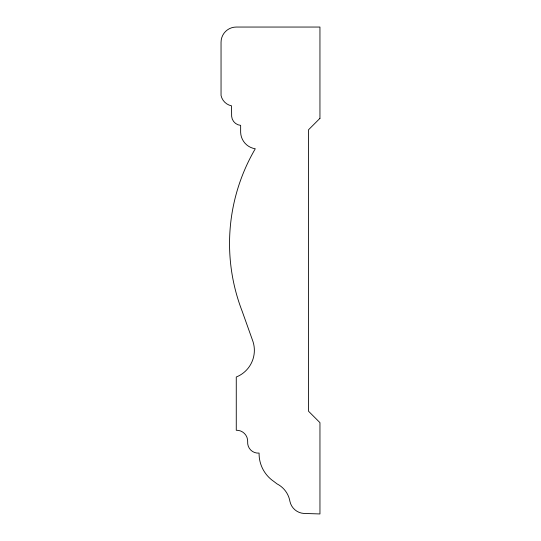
<?xml version="1.0" encoding="UTF-8"?>
<svg xmlns="http://www.w3.org/2000/svg" width="541" height="541" viewBox="0 0 541 541"><rect width="100%" height="100%" fill="white"/><g stroke="black" fill="none" stroke-linecap="round" stroke-linejoin="round"><path stroke-width="0.81" d="M319.947 118.344L308.539 129.759L308.539 411.241L319.954 422.656L319.954 513.95L303.778 513.436A15.243 15.243 0 0 1 289.962 501.527A24.311 24.311 0 0 0 277.006 483.87L273.814 481.429A33.535 33.535 0 0 1 259.085 453.088A10.543 10.543 0 0 1 247.677 441.679A11.03 11.03 0 0 0 236.268 430.264L236.268 377.009A28.687 28.687 0 0 0 252.424 339.978L242.185 311.271A187.504 187.504 0 0 1 255.284 148.775A17.177 17.177 0 0 1 240.644 132.376L240.644 125.37A9.846 9.846 0 0 1 231.649 116.369L231.541 105.833A13.451 13.451 0 0 1 221.053 95.52L221.046 42.266A15.216 15.216 0 0 1 236.261 27.05L319.947 27.05L319.947 118.344"/></g></svg>
